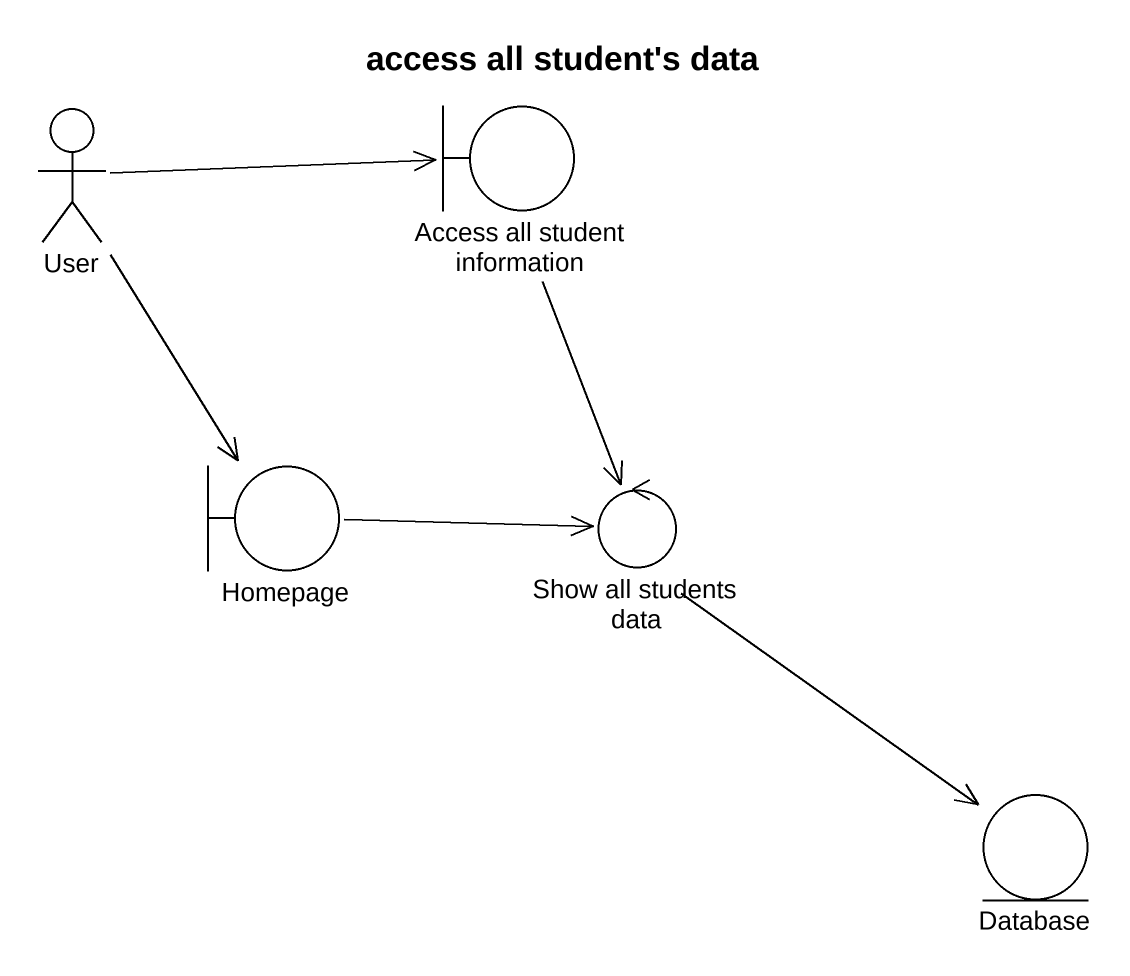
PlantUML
@startuml
title access all student's data
actor User
boundary "Access all student information" as Access_all_student
boundary Homepage
control "Show all students data" as Show_all_students_data
entity "Database" as Database_
User -right-> Access_all_student
User --> Homepage
Access_all_student --> Show_all_students_data
Homepage -right-> Show_all_students_data
Show_all_students_data --> Database_
@enduml
